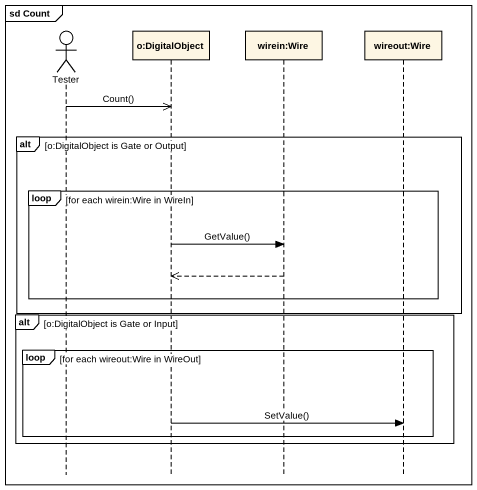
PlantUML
@startuml
mainframe sd Count
hide footbox
actor Tester
participant "o:DigitalObject" as o_DigitalObject
participant "wirein:Wire" as wirein_Wire
participant "wireout:Wire" as wireout_Wire

Tester ->> o_DigitalObject : Count()
alt o:DigitalObject is Gate or Output
  loop for each wirein:Wire in WireIn
    o_DigitalObject -> wirein_Wire : GetValue()
    wirein_Wire -->> o_DigitalObject
  end
end
alt o:DigitalObject is Gate or Input
  loop for each wireout:Wire in WireOut
    o_DigitalObject -> wireout_Wire : SetValue()
  end
end
@enduml
